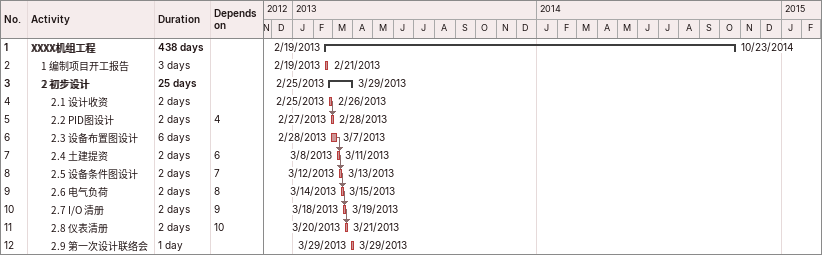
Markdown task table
| ID | Level | Task | Duration | Start | Finish | Predecessors |
|---|---|---|---|---|---|---|
| 1 | 1 | **XXXX机组工程** | 438d | 2013-02-19 | 2014-10-23 |  |
| 2 | 2 | 1 编制项目开工报告 | 3d | 2013-02-19 | 2013-02-21 |  |
| 3 | 2 | **2 初步设计** | 25d | 2013-02-25 | 2013-03-29 |  |
| 4 | 3 | 2.1 设计收资 | 2d | 2013-02-25 | 2013-02-26 |  |
| 5 | 3 | 2.2 PID图设计 | 2d | 2013-02-27 | 2013-02-28 | 4 |
| 6 | 3 | 2.3 设备布置图设计 | 6d | 2013-02-28 | 2013-03-07 |  |
| 7 | 3 | 2.4 土建提资 | 2d | 2013-03-08 | 2013-03-11 | 6 |
| 8 | 3 | 2.5 设备条件图设计 | 2d | 2013-03-12 | 2013-03-13 | 7 |
| 9 | 3 | 2.6 电气负荷 | 2d | 2013-03-14 | 2013-03-15 | 8 |
| 10 | 3 | 2.7 I/O 清册 | 2d | 2013-03-18 | 2013-03-19 | 9 |
| 11 | 3 | 2.8 仪表清册 | 2d | 2013-03-20 | 2013-03-21 | 10 |
| 12 | 3 | 2.9 第一次设计联络会 | 1d | 2013-03-29 | 2013-03-29 |  |
